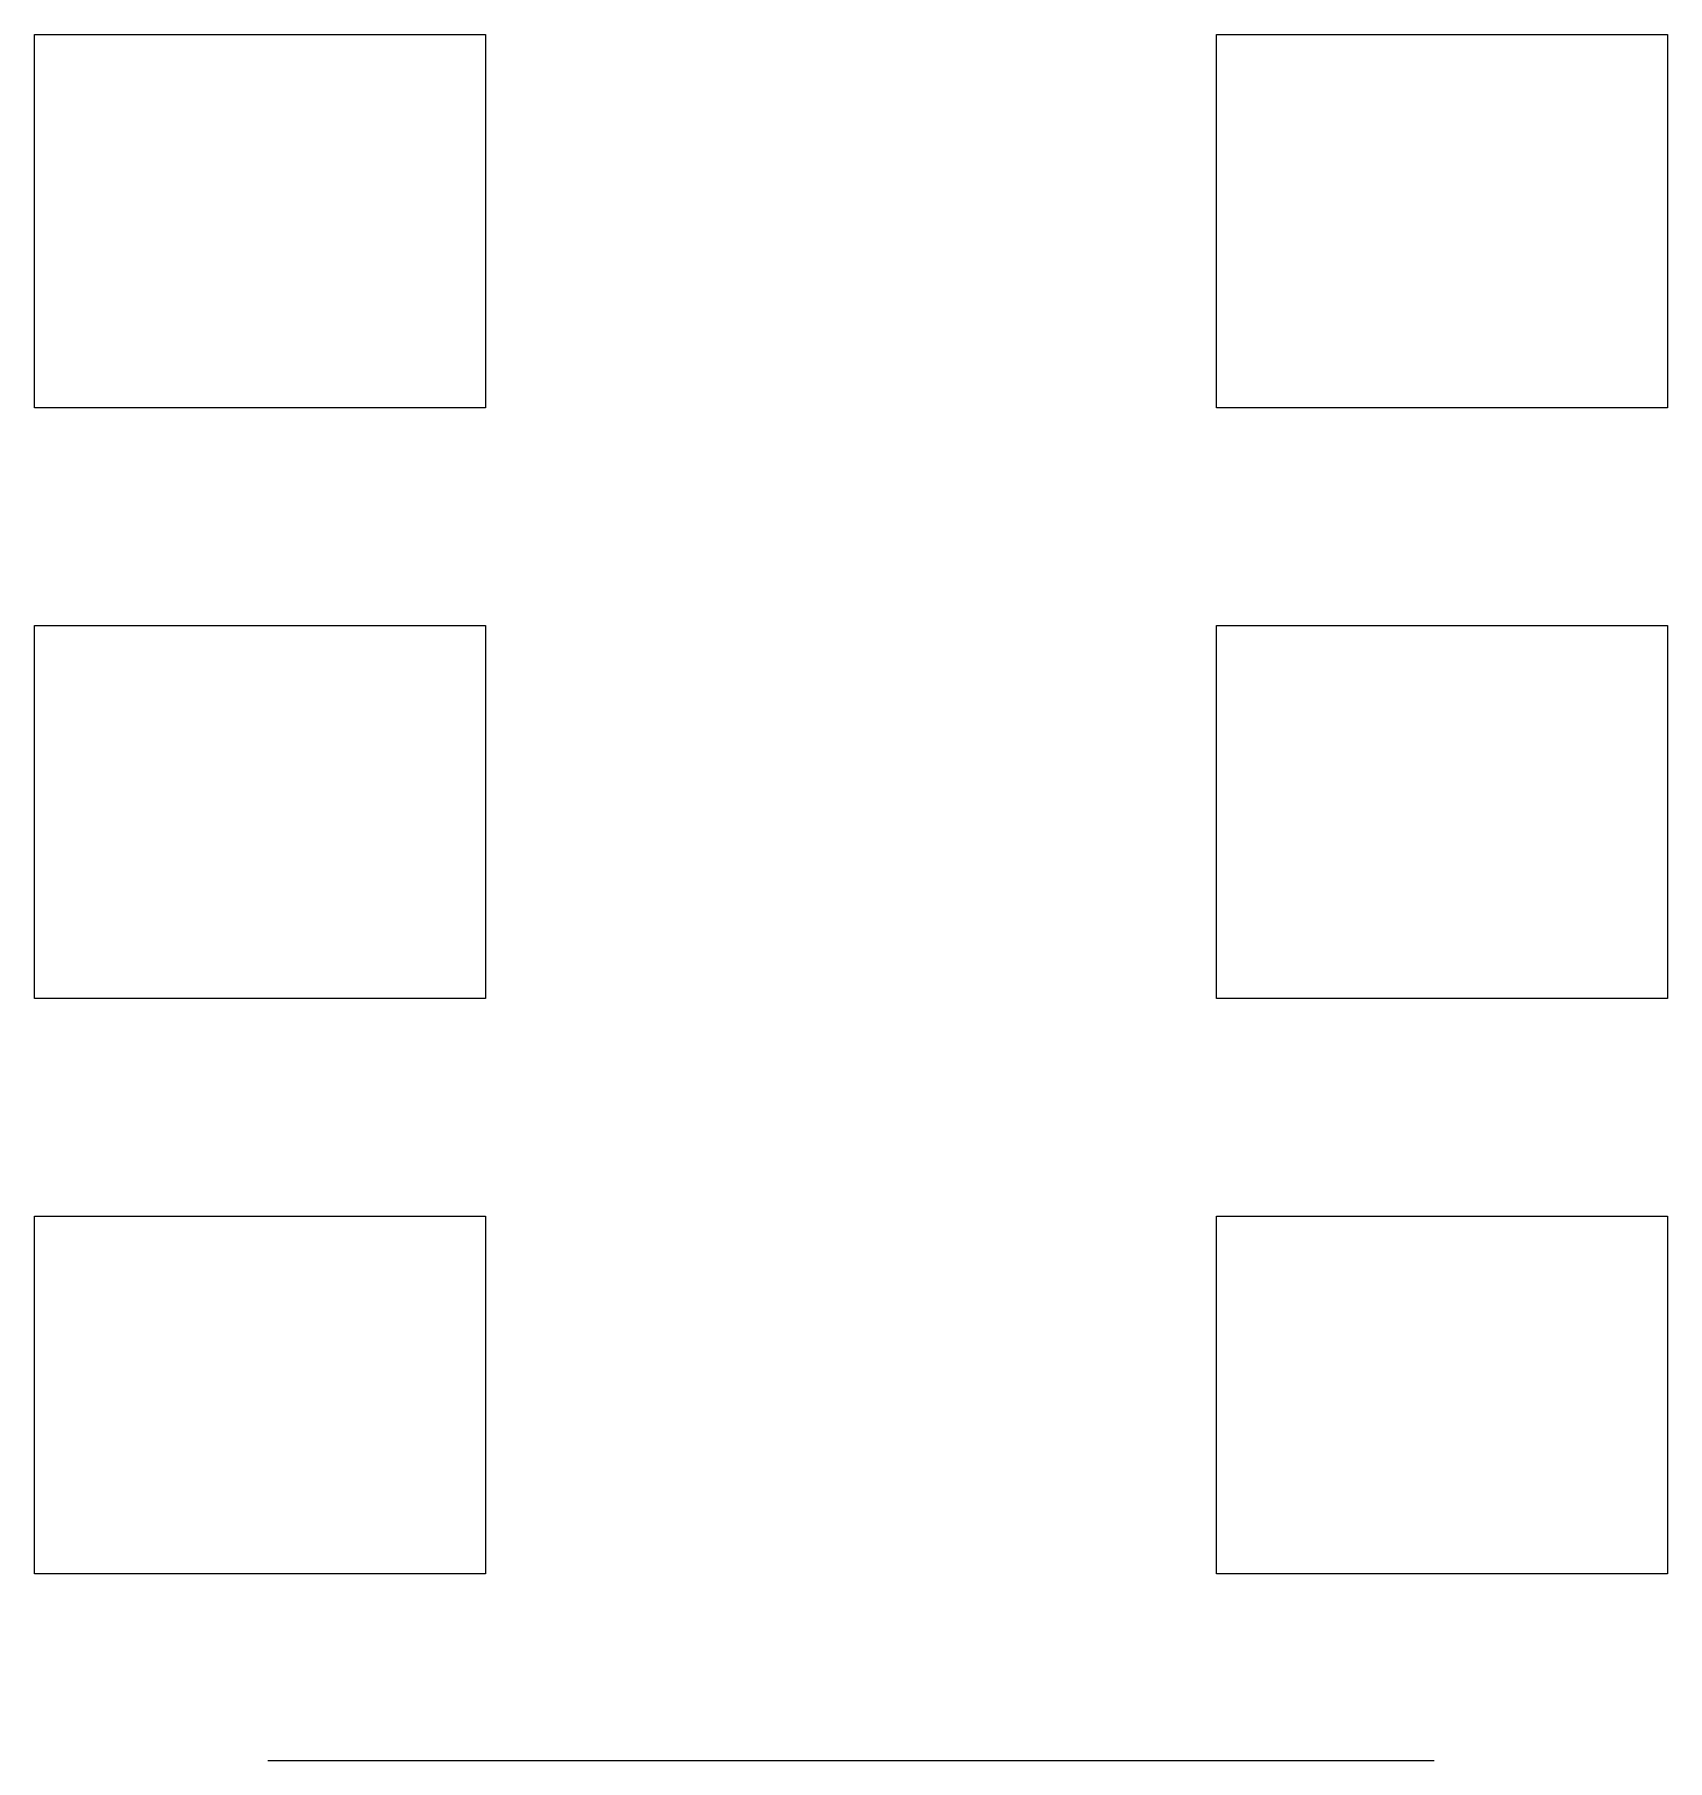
# Model space of a CAD drawing. Header units: millimetres. Extents: x -3 to 153, y 27 to 116.
# Drawn here: x 111.857 to 114.08, y 74.89 to 77.24 of the extents above; entities that cross this region are included whole.
import ezdxf

# ---------------------------------------------------------------- set-up
doc = ezdxf.new("R2010")
doc.units = ezdxf.units.MM
doc.header["$MEASUREMENT"] = 0
doc.layers.add('layer 1', color=7, linetype='Continuous')

msp = doc.modelspace()

# ---------------------------------------------------------------- linework, layer by layer
at = {"layer": 'layer 1', "color": 0}
for points in [[(111.8572, 77.2395), (111.8572, 77.2395), (111.8572, 76.7315), (111.8572, 76.7315), (111.8572, 76.7315), (111.8572, 76.7315), (112.471, 76.7315), (112.471, 76.7315), (112.471, 76.7315), (112.471, 76.7315), (112.471, 77.2395), (112.471, 77.2395), (112.471, 77.2395), (112.471, 77.2395), (111.8572, 77.2395), (111.8572, 77.2395)], [(113.4659, 77.2395), (113.4659, 77.2395), (113.4659, 76.7315), (113.4659, 76.7315), (113.4659, 76.7315), (113.4659, 76.7315), (114.0797, 76.7315), (114.0797, 76.7315), (114.0797, 76.7315), (114.0797, 76.7315), (114.0797, 77.2395), (114.0797, 77.2395), (114.0797, 77.2395), (114.0797, 77.2395), (113.4659, 77.2395), (113.4659, 77.2395)], [(111.8572, 76.4352), (111.8572, 76.4352), (111.8572, 75.9272), (111.8572, 75.9272), (111.8572, 75.9272), (111.8572, 75.9272), (112.471, 75.9272), (112.471, 75.9272), (112.471, 75.9272), (112.471, 75.9272), (112.471, 76.4352), (112.471, 76.4352), (112.471, 76.4352), (112.471, 76.4352), (111.8572, 76.4352), (111.8572, 76.4352)], [(113.4659, 76.4352), (113.4659, 76.4352), (113.4659, 75.9272), (113.4659, 75.9272), (113.4659, 75.9272), (113.4659, 75.9272), (114.0797, 75.9272), (114.0797, 75.9272), (114.0797, 75.9272), (114.0797, 75.9272), (114.0797, 76.4352), (114.0797, 76.4352), (114.0797, 76.4352), (114.0797, 76.4352), (113.4659, 76.4352), (113.4659, 76.4352)], [(111.8572, 75.6309), (111.8572, 75.6309), (111.8572, 75.144), (111.8572, 75.144), (111.8572, 75.144), (111.8572, 75.144), (112.471, 75.144), (112.471, 75.144), (112.471, 75.144), (112.471, 75.144), (112.471, 75.6309), (112.471, 75.6309), (112.471, 75.6309), (112.471, 75.6309), (111.8572, 75.6309), (111.8572, 75.6309)], [(113.4659, 75.6309), (113.4659, 75.6309), (113.4659, 75.144), (113.4659, 75.144), (113.4659, 75.144), (113.4659, 75.144), (114.0797, 75.144), (114.0797, 75.144), (114.0797, 75.144), (114.0797, 75.144), (114.0797, 75.6309), (114.0797, 75.6309), (114.0797, 75.6309), (114.0797, 75.6309), (113.4659, 75.6309), (113.4659, 75.6309)]]:
    msp.add_open_spline(points, degree=3, knots=[0, 0, 0, 0, 0.2, 0.2, 0.2, 0.2, 0.4, 0.4, 0.4, 0.4, 0.6, 0.6, 0.6, 0.6, 1, 1, 1, 1], dxfattribs=at)
at = {"layer": 'layer 1', "color": 0, "lineweight": 20}
msp.add_open_spline([(112.1747, 74.89), (112.1747, 74.89), (113.7622, 74.89), (113.7622, 74.89)], degree=3, dxfattribs=at)

doc.saveas('drawing.dxf')
